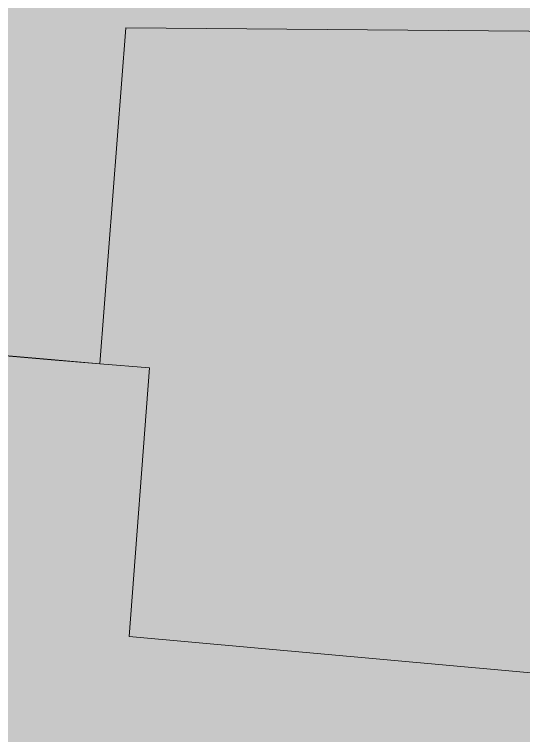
# Model space of a CAD drawing. Header units: metres. Extents: x -6 to 1255, y -2 to 532.
# Drawn here: x 1219.45 to 1231.98, y 161.71 to 179.45 of the extents above; entities that cross this region are included whole.
import ezdxf

# ---------------------------------------------------------------- set-up
doc = ezdxf.new("R2010")
doc.units = ezdxf.units.M
doc.header["$MEASUREMENT"] = 0
for name, color, linetype, lineweight, true_color in [('TPX_BUILDINGS', 7, 'CONTINUOUS', 0, 0x000000), ('TPX_BUILDINGS_HATCH', 7, 'CONTINUOUS', 0, 0xf0f0f0), ('TPX_BUILDINGS_SHADOWS_HATCH', 7, 'CONTINUOUS', 0, 0x000000), ('TPX_BUILDINGS_SHADOWS_OUTLINES', 7, 'CONTINUOUS', 0, 0x000000), ('TPX_CADASTRES', 7, 'CONTINUOUS', 0, 0x646464)]:
    doc.layers.add(name, color=color, linetype=linetype, lineweight=lineweight, true_color=true_color)

msp = doc.modelspace()

# ---------------------------------------------------------------- hatches: boundary and pattern name
at = {"layer": 'TPX_BUILDINGS_HATCH'}
for points in [[(1213.117, 192.67), (1210.787, 171.79), (1213.117, 171.59), (1220.357, 170.96), (1221.557, 170.86), (1222.197, 179.12), (1244.007, 178.94), (1250.887, 178.889), (1250.887, 222.49), (1244.057, 222.07), (1243.667, 222.1), (1243.277, 222.21), (1242.587, 222.58), (1242.087, 223.2), (1241.807, 223.94), (1241.837, 231.27), (1243.387, 231.29), (1243.337, 223.5), (1246.427, 223.61), (1246.607, 230.69), (1246.627, 231.32), (1246.767, 236.03), (1246.793, 236.93), (1246.882, 239.99), (1246.928, 241.55), (1247.018, 244.71), (1247.048, 245.71), (1247.129, 248.39), (1247.228, 251.68), (1243.608, 251.82), (1219.828, 252.76), (1217.628, 233.07), (1216.367, 221.83), (1213.117, 192.67)], [(1210.787, 171.79), (1207.777, 141.47), (1213.117, 141.49), (1220.567, 141.51), (1221.147, 149.2), (1243.827, 147.38), (1244.467, 162.14), (1242.597, 162.31), (1222.277, 164.15), (1222.777, 170.76), (1221.557, 170.86), (1220.357, 170.96), (1213.117, 171.59), (1210.787, 171.79)]]:
    msp.add_hatch(color=256, dxfattribs=at).paths.add_polyline_path(points)
at = {"layer": 'TPX_BUILDINGS_SHADOWS_HATCH'}
msp.add_hatch(color=256, dxfattribs=at).paths.add_polyline_path([(1222.197, 179.12), (1221.557, 170.86), (1222.777, 170.76), (1222.277, 164.15), (1242.597, 162.31), (1244.467, 162.14), (1243.827, 147.38), (1250.887, 154.441), (1250.887, 178.889), (1244.007, 178.94), (1222.197, 179.12)])

# ---------------------------------------------------------------- linework, layer by layer
at = {"layer": 'TPX_BUILDINGS', "elevation": 0.042}
msp.add_lwpolyline([(1216.367, 221.83), (1213.117, 192.67), (1210.787, 171.79), (1213.117, 171.59), (1220.357, 170.96), (1221.557, 170.86), (1222.197, 179.12), (1244.007, 178.94), (1250.887, 178.889), (1250.887, 222.49)], dxfattribs=at)
msp.add_lwpolyline([(1210.787, 171.79), (1207.777, 141.47), (1213.117, 141.49), (1220.567, 141.51), (1221.147, 149.2), (1243.827, 147.38), (1244.467, 162.14), (1242.597, 162.31), (1222.277, 164.15), (1222.777, 170.76), (1221.557, 170.86), (1220.357, 170.96), (1213.117, 171.59)], close=True, dxfattribs=at)
at = {"layer": 'TPX_BUILDINGS_SHADOWS_OUTLINES', "elevation": 0.039}
msp.add_lwpolyline([(1222.197, 179.12), (1221.557, 170.86), (1222.777, 170.76), (1222.277, 164.15), (1242.597, 162.31), (1244.467, 162.14), (1243.827, 147.38), (1250.887, 154.441), (1250.887, 178.889), (1244.007, 178.94)], close=True, dxfattribs=at)
at = {"layer": 'TPX_CADASTRES', "elevation": 0.024}
for points in [[(1213.117, 192.671), (1210.787, 171.791), (1213.117, 171.591), (1220.357, 170.961), (1221.557, 170.861), (1222.777, 170.76), (1222.277, 164.15), (1242.597, 162.31), (1244.007, 178.94), (1250.887, 178.889), (1250.887, 223.83), (1246.427, 223.61), (1246.607, 230.691), (1246.627, 231.321), (1246.767, 236.031), (1246.928, 241.551), (1247.018, 244.711), (1247.048, 245.711), (1247.228, 251.681), (1243.608, 251.821), (1219.828, 252.761), (1217.628, 233.071), (1216.367, 221.831)], [(1210.787, 171.791), (1207.777, 141.471), (1213.117, 141.49), (1220.567, 141.51), (1243.566, 141.3), (1243.827, 147.38), (1244.467, 162.14), (1242.597, 162.31), (1222.277, 164.15), (1222.777, 170.76), (1221.557, 170.861), (1220.357, 170.961), (1213.117, 171.591)]]:
    msp.add_lwpolyline(points, close=True, dxfattribs=at)

doc.saveas('drawing.dxf')
